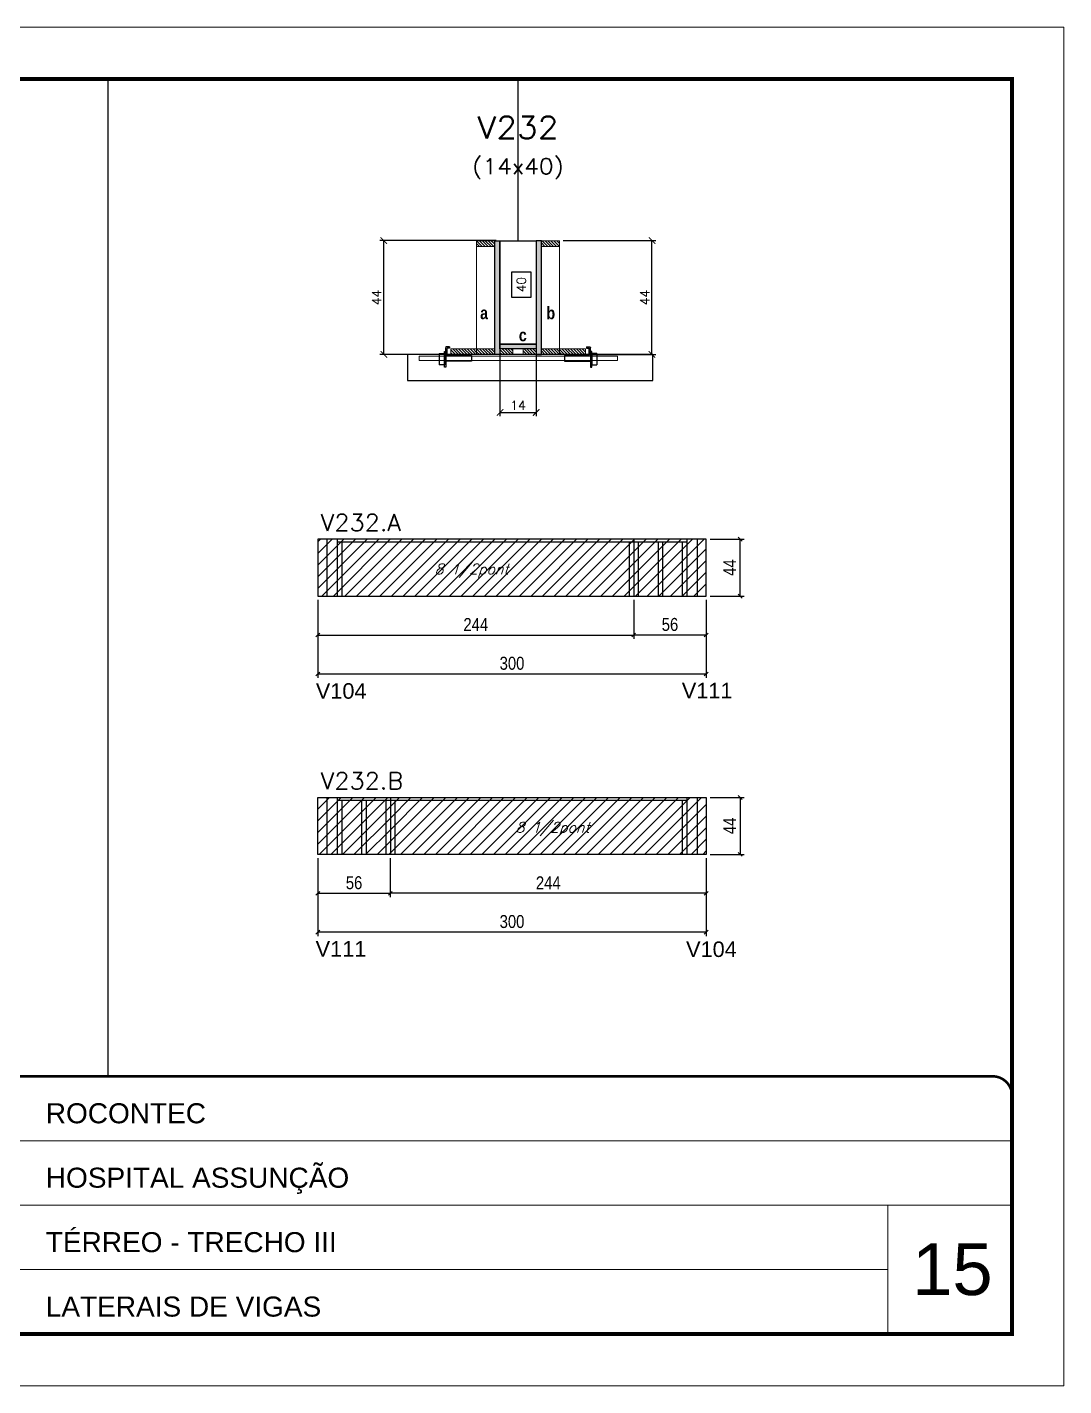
# Model space of a CAD drawing. Extents: x 137137 to 143418, y 10464 to 34486.
# Drawn here: x 141005 to 141806, y 29990 to 31040 of the extents above; entities that cross this region are included whole.
import ezdxf
from ezdxf.enums import TextEntityAlignment as Align

# ---------------------------------------------------------------- set-up
doc = ezdxf.new("R2010")
doc.units = 0
for name, pattern in [('CONTINUO', [0]), ('DASHED', [0.75, 0.5, -0.25]), ('HIDDEN', [0.375, 0.25, -0.125])]:
    doc.linetypes.add(name, pattern=pattern)
for name, color, linetype in [('5', 5, 'Continuous'), ('barrote', 251, 'Continuous'), ('COTA', 241, 'Continuous'), ('Cota Seção (2x)', 4, 'Continuous'), ('detalhes', 4, 'Continuous'), ('Painéis', 200, 'Continuous'), ('presilha', 1, 'Continuous'), ('SARR_2.2x7', 40, 'Continuous'), ('SARR_3.5x7', 81, 'Continuous'), ('texto', 7, 'Continuous'), ('Texto de Titulo', 7, 'Continuous'), ('Texto Qtd Sarr', 242, 'Continuous')]:
    doc.layers.add(name, color=color, linetype=linetype)
for name, color, linetype, lineweight in [('CARIMBO', 255, 'Continuous', 9), ('CONCRETO', 251, 'Continuous', 25), ('Folhas', 255, 'Continuous', 9), ('Hachura', 251, 'Continuous', 9), ('Madeira', 126, 'Continuous', 18), ('SARRAFO DE PRESSAO', 251, 'DASHED', 9), ('SCO-___-LAJ', 2, 'Continuous', 0), ('Texto Seção', 7, 'Continuous', 15)]:
    doc.layers.add(name, color=color, linetype=linetype, lineweight=lineweight)
doc.styles.add('ARIAL', font='arial.ttf')
doc.styles.add('COTA TECNICA', font='techl___.ttf', dxfattribs={"height": 10})
doc.styles.add('REGUA-120', font='ROMANS.shx', dxfattribs={"height": 15})
doc.styles.add('Romans', font='romans.shx')
doc.styles.get("Standard").update_dxf_attribs({"font": 'arial.ttf'})
doc.styles.add('TECNICA', font='techb___.ttf', dxfattribs={"height": 10})
doc.dimstyles.new('Cota Seção (2x)', dxfattribs={"dimtxt": 7, "dimasz": 5, "dimexe": 3, "dimexo": 3, "dimgap": 2, "dimtad": 3, "dimdec": 1, "dimlfac": 0.5, "dimzin": 12, "dimdsep": 46, "dimtxsty": 'Romans', "dimblk": 'ARCHTICK', "dimcen": 0, "dimclrd": 4, "dimclre": 4, "dimclrt": 1, "dimadec": 1, "dimazin": 3, "dimtfac": 1, "dimtdec": 1, "dimtmove": 0, "dimatfit": 3, "dimldrblk": 'OBLIQUE', "dimfxl": 1, "dimtolj": 1, "dimtzin": 12, "dimarcsym": 0})
doc.dimstyles.new('Cota Seção interna', dxfattribs={"dimtxt": 7, "dimasz": 6, "dimexe": 0.18, "dimexo": 2, "dimgap": -4, "dimtad": 3, "dimdec": 1, "dimlfac": 0.5, "dimzin": 12, "dimdsep": 46, "dimtxsty": 'Romans', "dimblk": 'ARCHTICK', "dimcen": 0.09, "dimse1": 1, "dimse2": 1, "dimsd1": 1, "dimsd2": 1, "dimclrd": 180, "dimclre": 5, "dimclrt": 1, "dimadec": 0, "dimazin": 3, "dimtfac": 1, "dimtdec": 1, "dimtofl": 0, "dimtmove": 0, "dimatfit": 3, "dimldrblk": 'ARCHTICK', "dimfxl": 1, "dimtolj": 1, "dimtzin": 0, "dimarcsym": 0})
doc.dimstyles.new('PAINEL', dxfattribs={"dimtxt": 10, "dimasz": 3, "dimexe": 3, "dimexo": 3, "dimgap": 3, "dimtad": 1, "dimdec": 1, "dimzin": 12, "dimdsep": 46, "dimtxsty": 'COTA TECNICA', "dimblk1": 'OBLIQUE', "dimblk2": 'OBLIQUE', "dimsah": 1, "dimcen": 0.9, "dimclrd": 4, "dimclre": 4, "dimclrt": 240, "dimadec": 1, "dimazin": 3, "dimtfac": 1, "dimtdec": 1, "dimtmove": 0, "dimatfit": 3, "dimfxl": 1, "dimtolj": 1, "dimtzin": 12, "dimarcsym": 0})
pattern_1 = [(315, (164316.8777, 22557.407), (1.12253202, 1.12253202), [])]
pattern_2 = [(315, (164326.8777, 22557.407), (1.12253202, 1.12253202), [])]
pattern_3 = [(45, (-1585, 0), (-4.49012806, 4.49012806), [])]

# ---------------------------------------------------------------- blocks, each defined once
blk = doc.blocks.new('9999999999')
at = {"color": 30, "linetype": 'CONTINUO'}
for p, q in [((98564.6, 34379.6), (99584, 34379.6)), ((98564.6, 34329.8), (99488, 34329.8)), ((99584, 34329.8), (99488, 34329.8)), ((99488, 34329.8), (99488, 34230.2)), ((98564.6, 34280), (99488, 34280))]:
    blk.add_line(p, q, dxfattribs=at)
at = {"color": 30, "linetype": 'CONTINUO', "const_width": 2}
blk.add_lwpolyline([(99584, 34230.2), (99584, 34414.4, 0.414214), (99569, 34429.4), (98229, 34429.4, 0.414214), (98214, 34414.4), (98214, 34245.2, 0.414214), (98229, 34230.2), (99584, 34230.2)], format="xyb", dxfattribs=at)
at = {"layer": 'Folhas'}
blk.add_lwpolyline([(98139, 34190.2), (99624, 34190.2), (99624, 35240.2), (98139, 35240.2)], close=True, dxfattribs=at)
at = {"layer": 'Folhas', "color": 30, "const_width": 3}
blk.add_lwpolyline([(98214, 34230.2), (99584, 34230.2), (99584, 35200.2), (98214, 35200.2)], close=True, dxfattribs=at)
at = {"color": 7, "linetype": 'Continuous', "ltscale": 5, "style": 'ARIAL'}
for s, height, p in [('ROCONTEC', 15.48, (98837.7, 34393.1)), ('HOSPITAL ASSUNÇÃO', 15.483, (98837.7, 34343.3)), ('TÉRREO - TRECHO III', 15.483, (98837.7, 34293.5)), ('LATERAIS DE VIGAS', 15.483, (98837.7, 34243.7))]:
    blk.add_text(s, height=height, dxfattribs=at).set_placement(p)
blk = doc.blocks.new('_Oblique')
at = {"color": 0, "linetype": 'ByBlock', "lineweight": -2}
blk.add_line((-0.5, -0.5), (0.5, 0.5), dxfattribs=at)
blk = doc.blocks.new('*D294')
at = {"layer": 'COTA', "color": 4, "linetype": 'ByBlock', "lineweight": -2, "transparency": 16777216}
for p, q in [((141229.6, 30597.4), (141229.6, 30537.2)), ((141529.6, 30597.4), (141529.6, 30537.2)), ((141229.6, 30540.2), (141529.6, 30540.2))]:
    blk.add_line(p, q, dxfattribs=at)
at = {"layer": 'Defpoints', "color": 0, "linetype": 'ByBlock', "transparency": 16777216}
for p in [(141229.6, 30600.4), (141529.6, 30600.4), (141529.6, 30540.2)]:
    blk.add_point(p, dxfattribs=at)
at = {"layer": 'COTA', "color": 4, "linetype": 'ByBlock', "lineweight": -2, "transparency": 16777216, "xscale": 3, "yscale": 3, "zscale": 3, "rotation": 180}
blk.add_blockref('_Oblique', (141229.6, 30540.2), dxfattribs=at)
at = {"layer": 'COTA', "color": 4, "linetype": 'ByBlock', "lineweight": -2, "transparency": 16777216, "xscale": 3, "yscale": 3, "zscale": 3}
blk.add_blockref('_Oblique', (141529.6, 30540.2), dxfattribs=at)
at = {"layer": 'COTA', "color": 240, "linetype": 'ByBlock', "transparency": 16777216, "insert": (141379.6, 30548.4), "char_height": 10, "attachment_point": 5, "style": 'COTA TECNICA'}
blk.add_mtext('\\A1;300', dxfattribs=at)
blk = doc.blocks.new('*D295')
at = {"layer": 'COTA', "color": 4, "linetype": 'ByBlock', "lineweight": -2, "transparency": 16777216}
for p, q in [((141229.6, 30597.4), (141229.6, 30567.3)), ((141473.6, 30597.4), (141473.6, 30567.3)), ((141229.6, 30570.3), (141473.6, 30570.3))]:
    blk.add_line(p, q, dxfattribs=at)
at = {"layer": 'Defpoints', "color": 0, "linetype": 'ByBlock', "transparency": 16777216}
for p in [(141229.6, 30600.4), (141473.6, 30600.4), (141473.6, 30570.3)]:
    blk.add_point(p, dxfattribs=at)
at = {"layer": 'COTA', "color": 4, "linetype": 'ByBlock', "lineweight": -2, "transparency": 16777216, "xscale": 3, "yscale": 3, "zscale": 3, "rotation": 180}
blk.add_blockref('_Oblique', (141229.6, 30570.3), dxfattribs=at)
at = {"layer": 'COTA', "color": 4, "linetype": 'ByBlock', "lineweight": -2, "transparency": 16777216, "xscale": 3, "yscale": 3, "zscale": 3}
blk.add_blockref('_Oblique', (141473.6, 30570.3), dxfattribs=at)
at = {"layer": 'COTA', "color": 240, "linetype": 'ByBlock', "transparency": 16777216, "insert": (141351.6, 30578.4), "char_height": 10, "attachment_point": 5, "style": 'COTA TECNICA'}
blk.add_mtext('\\A1;244', dxfattribs=at)
blk = doc.blocks.new('*D296')
at = {"layer": 'COTA', "color": 4, "linetype": 'ByBlock', "lineweight": -2, "transparency": 16777216}
for p, q in [((141473.6, 30597.4), (141473.6, 30567.3)), ((141529.6, 30597.4), (141529.6, 30567.3)), ((141529.6, 30570.3), (141473.6, 30570.3))]:
    blk.add_line(p, q, dxfattribs=at)
at = {"layer": 'Defpoints', "color": 0, "linetype": 'ByBlock', "transparency": 16777216}
for p in [(141473.6, 30600.4), (141529.6, 30600.4), (141473.6, 30570.3)]:
    blk.add_point(p, dxfattribs=at)
at = {"layer": 'COTA', "color": 4, "linetype": 'ByBlock', "lineweight": -2, "transparency": 16777216, "xscale": 3, "yscale": 3, "zscale": 3, "rotation": 180}
blk.add_blockref('_Oblique', (141473.6, 30570.3), dxfattribs=at)
at = {"layer": 'COTA', "color": 4, "linetype": 'ByBlock', "lineweight": -2, "transparency": 16777216, "xscale": 3, "yscale": 3, "zscale": 3}
blk.add_blockref('_Oblique', (141529.6, 30570.3), dxfattribs=at)
at = {"layer": 'COTA', "color": 240, "linetype": 'ByBlock', "transparency": 16777216, "insert": (141501.6, 30578.4), "char_height": 10, "attachment_point": 5, "style": 'COTA TECNICA'}
blk.add_mtext('\\A1;56', dxfattribs=at)
blk = doc.blocks.new('*D297')
at = {"layer": 'COTA', "color": 4, "linetype": 'ByBlock', "lineweight": -2, "transparency": 16777216}
for p, q in [((141532.6, 30644.4), (141558.8, 30644.4)), ((141555.8, 30600.4), (141555.8, 30644.4)), ((141532.6, 30600.4), (141558.8, 30600.4))]:
    blk.add_line(p, q, dxfattribs=at)
at = {"layer": 'Defpoints', "color": 0, "linetype": 'ByBlock', "transparency": 16777216}
for p in [(141529.6, 30644.4), (141555.8, 30644.4), (141529.6, 30600.4)]:
    blk.add_point(p, dxfattribs=at)
at = {"layer": 'COTA', "color": 4, "linetype": 'ByBlock', "lineweight": -2, "transparency": 16777216, "xscale": 3, "yscale": 3, "zscale": 3}
for p, rotation in [((141555.8, 30644.4), 90), ((141555.8, 30600.4), 270)]:
    blk.add_blockref('_Oblique', p, dxfattribs=dict(at, rotation=rotation))
at = {"layer": 'COTA', "color": 240, "linetype": 'ByBlock', "transparency": 16777216, "insert": (141547.7, 30622.4), "char_height": 10, "attachment_point": 5, "rotation": 90, "style": 'COTA TECNICA'}
blk.add_mtext('\\A1;44', dxfattribs=at)
blk = doc.blocks.new('*D298')
at = {"layer": 'COTA', "color": 4, "linetype": 'ByBlock', "lineweight": -2, "transparency": 16777216}
for p, q in [((141229.6, 30397.8), (141229.6, 30337.6)), ((141529.6, 30397.8), (141529.6, 30337.6)), ((141529.6, 30340.6), (141229.6, 30340.6))]:
    blk.add_line(p, q, dxfattribs=at)
at = {"layer": 'Defpoints', "color": 0, "linetype": 'ByBlock', "transparency": 16777216}
for p in [(141229.6, 30400.8), (141529.6, 30400.8), (141229.6, 30340.6)]:
    blk.add_point(p, dxfattribs=at)
at = {"layer": 'COTA', "color": 4, "linetype": 'ByBlock', "lineweight": -2, "transparency": 16777216, "xscale": 3, "yscale": 3, "zscale": 3, "rotation": 180}
blk.add_blockref('_Oblique', (141229.6, 30340.6), dxfattribs=at)
at = {"layer": 'COTA', "color": 4, "linetype": 'ByBlock', "lineweight": -2, "transparency": 16777216, "xscale": 3, "yscale": 3, "zscale": 3}
blk.add_blockref('_Oblique', (141529.6, 30340.6), dxfattribs=at)
at = {"layer": 'COTA', "color": 240, "linetype": 'ByBlock', "transparency": 16777216, "insert": (141379.6, 30348.8), "char_height": 10, "attachment_point": 5, "style": 'COTA TECNICA'}
blk.add_mtext('\\A1;300', dxfattribs=at)
blk = doc.blocks.new('*D299')
at = {"layer": 'COTA', "color": 4, "linetype": 'ByBlock', "lineweight": -2, "transparency": 16777216}
for p, q in [((141285.6, 30397.8), (141285.6, 30367.7)), ((141529.6, 30397.8), (141529.6, 30367.7)), ((141529.6, 30370.7), (141285.6, 30370.7))]:
    blk.add_line(p, q, dxfattribs=at)
at = {"layer": 'Defpoints', "color": 0, "linetype": 'ByBlock', "transparency": 16777216}
for p in [(141285.6, 30400.8), (141529.6, 30400.8), (141285.6, 30370.7)]:
    blk.add_point(p, dxfattribs=at)
at = {"layer": 'COTA', "color": 4, "linetype": 'ByBlock', "lineweight": -2, "transparency": 16777216, "xscale": 3, "yscale": 3, "zscale": 3, "rotation": 180}
blk.add_blockref('_Oblique', (141285.6, 30370.7), dxfattribs=at)
at = {"layer": 'COTA', "color": 4, "linetype": 'ByBlock', "lineweight": -2, "transparency": 16777216, "xscale": 3, "yscale": 3, "zscale": 3}
blk.add_blockref('_Oblique', (141529.6, 30370.7), dxfattribs=at)
at = {"layer": 'COTA', "color": 240, "linetype": 'ByBlock', "transparency": 16777216, "insert": (141407.6, 30378.8), "char_height": 10, "attachment_point": 5, "style": 'COTA TECNICA'}
blk.add_mtext('\\A1;244', dxfattribs=at)
blk = doc.blocks.new('*D300')
at = {"layer": 'COTA', "color": 4, "linetype": 'ByBlock', "lineweight": -2, "transparency": 16777216}
for p, q in [((141229.6, 30397.8), (141229.6, 30367.7)), ((141285.6, 30397.8), (141285.6, 30367.7)), ((141229.6, 30370.7), (141285.6, 30370.7))]:
    blk.add_line(p, q, dxfattribs=at)
at = {"layer": 'Defpoints', "color": 0, "linetype": 'ByBlock', "transparency": 16777216}
for p in [(141229.6, 30400.8), (141285.6, 30400.8), (141285.6, 30370.7)]:
    blk.add_point(p, dxfattribs=at)
at = {"layer": 'COTA', "color": 4, "linetype": 'ByBlock', "lineweight": -2, "transparency": 16777216, "xscale": 3, "yscale": 3, "zscale": 3, "rotation": 180}
blk.add_blockref('_Oblique', (141229.6, 30370.7), dxfattribs=at)
at = {"layer": 'COTA', "color": 4, "linetype": 'ByBlock', "lineweight": -2, "transparency": 16777216, "xscale": 3, "yscale": 3, "zscale": 3}
blk.add_blockref('_Oblique', (141285.6, 30370.7), dxfattribs=at)
at = {"layer": 'COTA', "color": 240, "linetype": 'ByBlock', "transparency": 16777216, "insert": (141257.6, 30378.8), "char_height": 10, "attachment_point": 5, "style": 'COTA TECNICA'}
blk.add_mtext('\\A1;56', dxfattribs=at)
blk = doc.blocks.new('*D301')
at = {"layer": 'COTA', "color": 4, "linetype": 'ByBlock', "lineweight": -2, "transparency": 16777216}
for p, q in [((141532.6, 30444.8), (141558.8, 30444.8)), ((141555.8, 30444.8), (141555.8, 30400.8)), ((141532.6, 30400.8), (141558.8, 30400.8))]:
    blk.add_line(p, q, dxfattribs=at)
at = {"layer": 'Defpoints', "color": 0, "linetype": 'ByBlock', "transparency": 16777216}
for p in [(141529.6, 30444.8), (141529.6, 30400.8), (141555.8, 30400.8)]:
    blk.add_point(p, dxfattribs=at)
at = {"layer": 'COTA', "color": 4, "linetype": 'ByBlock', "lineweight": -2, "transparency": 16777216, "xscale": 3, "yscale": 3, "zscale": 3}
for p, rotation in [((141555.8, 30444.8), 90), ((141555.8, 30400.8), 270)]:
    blk.add_blockref('_Oblique', p, dxfattribs=dict(at, rotation=rotation))
at = {"layer": 'COTA', "color": 240, "linetype": 'ByBlock', "transparency": 16777216, "insert": (141547.7, 30422.8), "char_height": 10, "attachment_point": 5, "rotation": 90, "style": 'COTA TECNICA'}
blk.add_mtext('\\A1;44', dxfattribs=at)
blk = doc.blocks.new('_ArchTick')
at = {"color": 0, "linetype": 'ByBlock', "const_width": 0.15}
blk.add_lwpolyline([(-0.5, -0.5), (0.5, 0.5)], dxfattribs=at)
blk = doc.blocks.new('*D302')
at = {"layer": 'COTA', "color": 4, "lineweight": -2, "transparency": 16777216}
for p, q in [((141367.3, 30875.1), (141277.6, 30875.1)), ((141280.6, 30787.1), (141280.6, 30875.1)), ((141329.3, 30787.1), (141277.6, 30787.1))]:
    blk.add_line(p, q, dxfattribs=at)
at = {"layer": 'Defpoints', "color": 0, "transparency": 16777216}
for p in [(141280.6, 30875.1), (141370.3, 30875.1), (141332.3, 30787.1)]:
    blk.add_point(p, dxfattribs=at)
at = {"layer": 'COTA', "color": 4, "lineweight": -2, "transparency": 16777216, "xscale": 5, "yscale": 5, "zscale": 5}
for p, rotation in [((141280.6, 30875.1), 90), ((141280.6, 30787.1), 270)]:
    blk.add_blockref('_ArchTick', p, dxfattribs=dict(at, rotation=rotation))
at = {"layer": 'COTA', "color": 1, "transparency": 16777216, "insert": (141275.1, 30831.1), "char_height": 7, "attachment_point": 5, "rotation": 90, "style": 'Romans'}
blk.add_mtext('\\A1;44', dxfattribs=at)
blk = doc.blocks.new('*D303')
at = {"layer": 'COTA', "color": 4, "lineweight": -2, "transparency": 16777216}
for p, q in [((141419.2, 30875.1), (141490.7, 30875.1)), ((141487.7, 30787.1), (141487.7, 30875.1)), ((141439.3, 30787.1), (141490.7, 30787.1))]:
    blk.add_line(p, q, dxfattribs=at)
at = {"layer": 'Defpoints', "color": 0, "transparency": 16777216}
for p in [(141416.2, 30875.1), (141487.7, 30875.1), (141436.3, 30787.1)]:
    blk.add_point(p, dxfattribs=at)
at = {"layer": 'COTA', "color": 4, "lineweight": -2, "transparency": 16777216, "xscale": 5, "yscale": 5, "zscale": 5}
for p, rotation in [((141487.7, 30875.1), 90), ((141487.7, 30787.1), 270)]:
    blk.add_blockref('_ArchTick', p, dxfattribs=dict(at, rotation=rotation))
at = {"layer": 'COTA', "color": 1, "transparency": 16777216, "insert": (141482.2, 30831.1), "char_height": 7, "attachment_point": 5, "rotation": 90, "style": 'Romans'}
blk.add_mtext('\\A1;44', dxfattribs=at)
blk = doc.blocks.new('*D304')
at = {"layer": 'Cota Seção (2x)', "color": 180, "lineweight": -2, "transparency": 16777216}
for p, q in [((141394.3, 30850.7), (141379.3, 30850.7)), ((141379.3, 30850.7), (141379.3, 30831.4)), ((141394.3, 30831.4), (141394.3, 30850.7)), ((141379.3, 30831.4), (141394.3, 30831.4))]:
    blk.add_line(p, q, dxfattribs=at)
at = {"layer": 'Defpoints', "color": 0, "transparency": 16777216}
for p in [(141398.2, 30875.1), (141398.3, 30875.1), (141398.3, 30795.1)]:
    blk.add_point(p, dxfattribs=at)
at = {"layer": 'Cota Seção (2x)', "color": 1, "transparency": 16777216, "insert": (141386.8, 30841.1), "char_height": 7, "attachment_point": 5, "rotation": 90, "style": 'Romans'}
blk.add_mtext('\\A1;40', dxfattribs=at)
blk = doc.blocks.new('titulo1')
at = {"layer": 'Defpoints', "color": 252, "linetype": 'HIDDEN', "ltscale": 2}
blk.add_line((0, 0), (0, 125), dxfattribs=at)
at = {"layer": 'Defpoints', "style": 'Romans', "oblique": 15}
blk.add_attdef('FOLHA', text='', height=10, dxfattribs=at).set_placement((0, 15.6), align=Align.MIDDLE_CENTER)
at = {"layer": 'Texto Qtd Sarr', "color": 3, "style": 'Romans', "oblique": 15}
for tag, height, p in [('TITULO', 17, (0, 71.4)), ('SEÇÃO', 12, (0, 41.5))]:
    blk.add_attdef(tag, text='', height=height, dxfattribs=at).set_placement(p, align=Align.MIDDLE_CENTER)
blk = doc.blocks.new('PRESILHA METÁLICA 1')
at = {"layer": 'presilha'}
for p, q in [((7.5, 10.6), (7.5, 19.9)), ((12, 21), (8.6, 21)), ((9, 11.6), (9, 18.9)), ((12, 19.5), (9.6, 19.5)), ((12, 21), (12, 19.5)), ((0, 13), (6, 13)), ((0, 13), (0, 0)), ((6, 0), (0, 0)), ((6, 15.5), (7.5, 15.5)), ((6, -2.5), (6, 15.5)), ((6, 13), (6, 0)), ((7.5, 15.5), (7.5, -2.5)), ((37.5, 4.1), (7.5, 4.1)), ((37.5, 11), (9.6, 11)), ((37.5, 11), (37.5, 4.1)), ((7.5, -2.5), (6, -2.5))]:
    blk.add_line(p, q, dxfattribs=at)
for centre, radius, start, end in [((8.6, 19.9), 1.14, 90, 180), ((9.6, 18.9), 0.57, 90, 180), ((9.6, 11.6), 0.57, 180, 270)]:
    blk.add_arc(centre, radius, start, end, dxfattribs=at)
blk = doc.blocks.new('*D305')
at = {"layer": 'COTA', "color": 4, "lineweight": -2, "transparency": 16777216}
for p, q in [((141370.3, 30788.5), (141370.3, 30739.3)), ((141398.3, 30788.5), (141398.3, 30739.3)), ((141370.3, 30742.3), (141398.3, 30742.3))]:
    blk.add_line(p, q, dxfattribs=at)
at = {"layer": 'Defpoints', "color": 0, "transparency": 16777216}
for p in [(141370.3, 30791.5), (141398.3, 30791.5), (141398.3, 30742.3)]:
    blk.add_point(p, dxfattribs=at)
at = {"layer": 'COTA', "color": 4, "lineweight": -2, "transparency": 16777216, "xscale": 5, "yscale": 5, "zscale": 5, "rotation": 180}
blk.add_blockref('_ArchTick', (141370.3, 30742.3), dxfattribs=at)
at = {"layer": 'COTA', "color": 4, "lineweight": -2, "transparency": 16777216, "xscale": 5, "yscale": 5, "zscale": 5}
blk.add_blockref('_ArchTick', (141398.3, 30742.3), dxfattribs=at)
at = {"layer": 'COTA', "color": 1, "transparency": 16777216, "insert": (141384.3, 30747.8), "char_height": 7, "attachment_point": 5, "style": 'Romans'}
blk.add_mtext('\\A1;14', dxfattribs=at)

msp = doc.modelspace()

# ---------------------------------------------------------------- hatches: boundary and pattern name
at = {"layer": 'Hachura'}
h = msp.add_hatch(dxfattribs=at)
h.set_pattern_fill('ANSI31', color=256, scale=0.5, angle=270, style=0)
h.set_pattern_definition([(315, (164326.8777, 22567.407), (1.12253202, 1.12253202), [])])
h.paths.add_polyline_path([(141366.26, 30870.65), (141366.26, 30875.05), (141352.26, 30875.05), (141352.26, 30870.65)])
h = msp.add_hatch(color=256, dxfattribs=at)
h.dxf.hatch_style = 1
h.paths.add_polyline_path([(141366.26, 30875.05), (141370.26, 30875.05), (141370.26, 30787.05), (141366.26, 30787.05)])
h = msp.add_hatch(color=256, dxfattribs=at)
h.dxf.hatch_style = 1
h.paths.add_polyline_path([(141402.25, 30875.05), (141398.25, 30875.05), (141398.26, 30787.05), (141402.26, 30787.05)])
h = msp.add_hatch(dxfattribs=at)
h.set_pattern_fill('ANSI31', color=256, scale=0.5, angle=270, style=0)
h.set_pattern_definition([(315, (164316.8873, 22567.407), (1.12253202, 1.12253202), [])])
h.paths.add_polyline_path([(141402.25, 30870.65), (141402.25, 30875.05), (141416.25, 30875.05), (141416.25, 30870.65)])
h = msp.add_hatch(dxfattribs=at)
h.set_pattern_fill('ANSI31', color=256, scale=0.5, angle=270, style=0)
h.set_pattern_definition(pattern_2)
h.paths.add_polyline_path([(141332.26, 30787.05), (141332.26, 30791.45), (141352.26, 30791.45), (141352.26, 30787.05)])
h = msp.add_hatch(dxfattribs=at)
h.set_pattern_fill('ANSI31', color=256, scale=0.5, angle=270, style=0)
h.set_pattern_definition([(315, (164326.8777, 22483.807), (1.12253202, 1.12253202), [])])
h.paths.add_polyline_path([(141366.26, 30787.05), (141366.26, 30791.45), (141352.26, 30791.45), (141352.26, 30787.05)])
h = msp.add_hatch(color=256, dxfattribs=at)
h.dxf.hatch_style = 1
h.paths.add_polyline_path([(141370.26, 30791.45), (141370.26, 30795.05), (141398.26, 30795.05), (141398.26, 30791.45)])
h = msp.add_hatch(dxfattribs=at)
h.set_pattern_fill('ANSI31', color=256, scale=0.5, angle=270, style=0)
h.set_pattern_definition(pattern_2)
h.paths.add_polyline_path([(141370.26, 30787.05), (141370.26, 30791.45), (141380.26, 30791.45), (141380.26, 30787.05)])
h = msp.add_hatch(dxfattribs=at)
h.set_pattern_fill('ANSI31', color=256, scale=0.5, angle=270, style=0)
h.set_pattern_definition(pattern_1)
h.paths.add_polyline_path([(141398.26, 30787.05), (141398.26, 30791.45), (141388.26, 30791.45), (141388.26, 30787.05)])
h = msp.add_hatch(dxfattribs=at)
h.set_pattern_fill('ANSI31', color=256, scale=0.5, angle=270, style=0)
h.set_pattern_definition([(315, (164316.8777, 22483.807), (1.12253202, 1.12253202), [])])
h.paths.add_polyline_path([(141402.26, 30787.05), (141402.26, 30791.45), (141416.26, 30791.45), (141416.26, 30787.05)])
h = msp.add_hatch(dxfattribs=at)
h.set_pattern_fill('ANSI31', color=256, scale=0.5, angle=270, style=0)
h.set_pattern_definition(pattern_1)
h.paths.add_polyline_path([(141436.26, 30787.05), (141436.26, 30791.45), (141416.26, 30791.45), (141416.26, 30787.05)])
at = {"layer": 'Hachura', "linetype": 'ByBlock'}
h = msp.add_hatch(dxfattribs=at)
h.set_pattern_fill('ANSI31', color=256, scale=2)
h.set_pattern_definition(pattern_3)
h.paths.add_polyline_path([(141473.62, 30600.35), (141473.62, 30644.35), (141229.62, 30644.35), (141229.62, 30600.35)])
h.paths.add_polyline_path([(141311.97, 30612), (141379.59, 30612), (141385.09, 30627.98), (141317.47, 30627.98)], flags=24)
h = msp.add_hatch(dxfattribs=at)
h.set_pattern_fill('ANSI31', color=256, scale=2)
h.set_pattern_definition(pattern_3)
h.paths.add_polyline_path([(141529.62, 30600.35), (141529.62, 30644.35), (141473.62, 30644.35), (141473.62, 30600.35)])
h = msp.add_hatch(dxfattribs=at)
h.set_pattern_fill('ANSI31', color=256, scale=2)
h.set_pattern_definition(pattern_3)
h.paths.add_polyline_path([(141229.62, 30444.76), (141229.62, 30400.76), (141285.62, 30400.76), (141285.62, 30444.76)])
h = msp.add_hatch(dxfattribs=at)
h.set_pattern_fill('ANSI31', color=256, scale=2)
h.set_pattern_definition(pattern_3)
h.paths.add_polyline_path([(141529.62, 30400.76), (141529.62, 30444.76), (141285.62, 30444.76), (141285.62, 30400.76)])
h.paths.add_polyline_path([(141374.54, 30412.41), (141442.16, 30412.41), (141447.66, 30428.38), (141380.04, 30428.38)], flags=24)

# ---------------------------------------------------------------- linework, layer by layer
at = {"layer": 'barrote'}
msp.add_lwpolyline([(141298.8, 30767.05), (141488.39, 30767.05), (141488.39, 30787.05), (141298.8, 30787.05)], close=True, dxfattribs=at)
at = {"layer": 'CONCRETO'}
msp.add_lwpolyline([(141370.26, 30875.05), (141370.26, 30875.05), (141370.26, 30875.05), (141370.26, 30875.05), (141398.26, 30875.05), (141398.26, 30875.05), (141398.26, 30875.05), (141398.26, 30795.05), (141370.26, 30795.05), (141370.26, 30875.05)], close=True, dxfattribs=at)
at = {"layer": 'COTA', "linetype": 'ByBlock'}
msp.add_line((141067.29, 31000.05), (141067.29, 30229.29), dxfattribs=at)
at = {"layer": 'Madeira'}
for points in [[(141366.26, 30870.65), (141366.26, 30875.05), (141352.26, 30875.05), (141352.26, 30870.65)], [(141366.26, 30875.05), (141352.26, 30875.05), (141352.26, 30787.05), (141366.26, 30787.05)], [(141402.25, 30870.65), (141402.25, 30875.05), (141416.25, 30875.05), (141416.25, 30870.65)], [(141402.25, 30875.05), (141416.25, 30875.05), (141416.26, 30787.05), (141402.26, 30787.05)], [(141332.26, 30787.05), (141332.26, 30791.45), (141352.26, 30791.45), (141352.26, 30787.05)], [(141366.26, 30787.05), (141366.26, 30791.45), (141352.26, 30791.45), (141352.26, 30787.05)], [(141370.26, 30787.05), (141370.26, 30791.45), (141380.26, 30791.45), (141380.26, 30787.05)], [(141398.26, 30787.05), (141398.26, 30791.45), (141388.26, 30791.45), (141388.26, 30787.05)], [(141402.26, 30787.05), (141402.26, 30791.45), (141416.26, 30791.45), (141416.26, 30787.05)], [(141436.26, 30787.05), (141436.26, 30791.45), (141416.26, 30791.45), (141416.26, 30787.05)]]:
    msp.add_lwpolyline(points, close=True, dxfattribs=at)
at = {"layer": 'Painéis', "linetype": 'ByBlock'}
for p, q in [((141229.62, 30644.35), (141229.62, 30600.35)), ((141529.62, 30644.35), (141229.62, 30644.35)), ((141473.62, 30644.35), (141473.62, 30600.35)), ((141529.62, 30600.35), (141529.62, 30644.35)), ((141229.62, 30600.35), (141529.62, 30600.35)), ((141229.62, 30400.76), (141229.62, 30444.76)), ((141229.62, 30444.76), (141529.62, 30444.76)), ((141285.62, 30444.76), (141285.62, 30400.76)), ((141529.62, 30444.76), (141529.62, 30400.76)), ((141529.62, 30400.76), (141229.62, 30400.76))]:
    msp.add_line(p, q, dxfattribs=at)
at = {"layer": 'Painéis'}
for points in [[(141366.26, 30875.05), (141370.26, 30875.05), (141370.26, 30787.05), (141366.26, 30787.05)], [(141402.25, 30875.05), (141398.25, 30875.05), (141398.26, 30787.05), (141402.26, 30787.05)], [(141370.26, 30791.45), (141370.26, 30795.05), (141398.26, 30795.05), (141398.26, 30791.45)]]:
    msp.add_lwpolyline(points, close=True, dxfattribs=at)
at = {"layer": 'SARR_2.2x7', "linetype": 'Continuous'}
for p, q in [((141236.62, 30644.35), (141236.62, 30600.35)), ((141473.62, 30642.15), (141244.62, 30642.15)), ((141514.62, 30642.15), (141473.62, 30642.15)), ((141522.62, 30644.35), (141522.62, 30600.35)), ((141236.62, 30444.76), (141236.62, 30400.76)), ((141244.62, 30442.56), (141285.62, 30442.56)), ((141285.62, 30442.56), (141514.62, 30442.56)), ((141522.62, 30444.76), (141522.62, 30400.76))]:
    msp.add_line(p, q, dxfattribs=at)
at = {"layer": 'SARR_3.5x7'}
for p, q in [((141244.62, 30644.35), (141244.62, 30600.35)), ((141248.12, 30642.15), (141248.12, 30600.35)), ((141470.12, 30642.15), (141470.12, 30600.35)), ((141477.12, 30642.15), (141477.12, 30600.35)), ((141492.37, 30642.15), (141492.37, 30600.35)), ((141495.88, 30642.15), (141495.88, 30600.35)), ((141511.12, 30642.15), (141511.12, 30600.35)), ((141514.62, 30644.35), (141514.62, 30600.35)), ((141244.62, 30444.76), (141244.62, 30400.76)), ((141248.13, 30442.56), (141248.12, 30400.76)), ((141263.37, 30442.56), (141263.37, 30400.76)), ((141266.88, 30442.56), (141266.87, 30400.76)), ((141282.12, 30442.56), (141282.12, 30400.76)), ((141289.12, 30442.56), (141289.12, 30400.76)), ((141511.12, 30442.56), (141511.12, 30400.76)), ((141514.62, 30444.76), (141514.62, 30400.76))]:
    msp.add_line(p, q, dxfattribs=at)
at = {"layer": 'SCO-___-LAJ', "color": 1}
msp.add_lwpolyline([(141307.8, 30785.72), (141461.07, 30785.72), (141461.07, 30782.52), (141307.8, 30782.52)], close=True, dxfattribs=at)

# ---------------------------------------------------------------- block references
at = {"layer": 'presilha', "yscale": 0.6666666666666666, "zscale": 0.6666666666666666}
for p, xscale in [((141323.39, 30779.08), 0.6666666666666666), ((141445.13, 30779.08), -0.6666666666666666)]:
    msp.add_blockref('PRESILHA METÁLICA 1', p, dxfattribs=dict(at, xscale=xscale))
at = {"layer": 'SARRAFO DE PRESSAO', "color": 6, "linetype": 'ByBlock'}
msp.add_blockref('9999999999', (42181.81, -4200.15), dxfattribs=at)
at = {"layer": 'Texto Seção'}
ref = msp.add_blockref('titulo1', (141384.26, 30875.05), dxfattribs=at)
ref.add_attrib('TITULO', 'V232', dxfattribs={"layer": 'Texto de Titulo', "color": 7, "height": 17, "style": 'Romans', "width": 1.1}).set_placement((141384.26, 30962.55), align=Align.MIDDLE_CENTER)
ref.add_attrib('SEÇÃO', '(14x40)', dxfattribs={"layer": 'Texto de Titulo', "color": 7, "height": 12, "style": 'Romans', "width": 1.1}).set_placement((141384.26, 30932.55), align=Align.MIDDLE_CENTER)

# ---------------------------------------------------------------- texts
at = {"layer": '5', "linetype": 'Continuous'}
for s, rotation, p in [('V104', 0.00004, (141228.07, 30521.07)), ('V111', 0.00004, (141510.75, 30521.36)), ('V111', 359.99996, (141227.92, 30321.77)), ('V104', 359.99996, (141514.04, 30321.47))]:
    msp.add_text(s, height=12, rotation=rotation, dxfattribs=at).set_placement(p)
at = {"layer": 'CARIMBO', "style": 'ARIAL'}
msp.add_text('15', height=40, dxfattribs=at).set_placement((141688.65, 30060.19))
at = {"layer": 'detalhes', "style": 'TECNICA'}
for s, p in [('a', (141354.95, 30814.39)), ('b', (141406.19, 30814.38)), ('c', (141384.86, 30797.29))]:
    msp.add_text(s, height=9.6, dxfattribs=at).set_placement(p)
at = {"layer": 'texto', "color": 2, "char_height": 8, "attachment_point": 5, "style": 'Romans'}
for insert in [(141348.34, 30619.99), (141410.91, 30420.39)]:
    msp.add_mtext('{\\Q19;\\C256;8 1/2pont}', dxfattribs=dict(at, insert=insert))
at = {"layer": 'Texto Seção', "style": 'REGUA-120', "width": 1.05}
for s, p in [('V232.A', (141231.84, 30650.72)), ('V232.B', (141231.84, 30451.12))]:
    msp.add_text(s, height=13, dxfattribs=at).set_placement(p)

# ---------------------------------------------------------------- dimensions: what is measured, and where the dimension line sits
at = {"layer": 'COTA'}
for base, p1, p2, picture, middle in [((141280.61, 30875.05), (141332.26, 30787.05), (141370.26, 30875.05), '*D302', (141275.11, 30831.05)), ((141487.73, 30875.05), (141436.26, 30787.05), (141416.25, 30875.05), '*D303', (141482.23, 30831.05))]:
    dim = msp.add_linear_dim(base=base, p1=p1, p2=p2, angle=90, dimstyle='Cota Seção (2x)', dxfattribs=at)
    dim.commit()
    dim.dimension.update_dxf_attribs({"geometry": picture, "text_midpoint": middle})
dim = msp.add_linear_dim(base=(141398.26, 30742.32), p1=(141370.26, 30791.45), p2=(141398.26, 30791.45), dimstyle='Cota Seção (2x)', dxfattribs=at)
dim.commit()
dim.dimension.update_dxf_attribs({"geometry": '*D305', "text_midpoint": (141384.26, 30747.82)})
at = {"layer": 'COTA', "linetype": 'ByBlock'}
for p1, p2, distance, picture, middle in [((141529.62, 30600.35), (141529.62, 30644.35), -26.15, '*D297', (141547.7, 30622.35)), ((141229.62, 30600.35), (141529.62, 30600.35), -60.19, '*D294', (141379.62, 30548.38)), ((141229.62, 30600.35), (141473.62, 30600.35), -30.07, '*D295', (141351.62, 30578.36)), ((141529.62, 30600.35), (141473.62, 30600.35), 30.07, '*D296', (141501.62, 30578.39)), ((141529.62, 30444.76), (141529.62, 30400.76), 26.15, '*D301', (141547.7, 30422.76)), ((141529.62, 30400.76), (141229.62, 30400.76), 60.19, '*D298', (141379.62, 30348.78)), ((141229.62, 30400.76), (141285.62, 30400.76), -30.07, '*D300', (141257.62, 30378.8)), ((141529.62, 30400.76), (141285.62, 30400.76), 30.07, '*D299', (141407.62, 30378.76))]:
    dim = msp.add_aligned_dim(p1=p1, p2=p2, distance=distance, dimstyle='PAINEL', dxfattribs=at)
    dim.commit()
    dim.dimension.update_dxf_attribs({"geometry": picture, "text_midpoint": middle})
at = {"layer": 'Cota Seção (2x)'}
dim = msp.add_linear_dim(base=(141398.25, 30875.05), p1=(141398.26, 30795.05), p2=(141398.25, 30875.05), angle=90, dimstyle='Cota Seção interna', dxfattribs=at)
dim.commit()
dim.dimension.update_dxf_attribs({"geometry": '*D304', "text_midpoint": (141398.25, 30841.05), "dimtype": 160})

doc.saveas('drawing.dxf')
